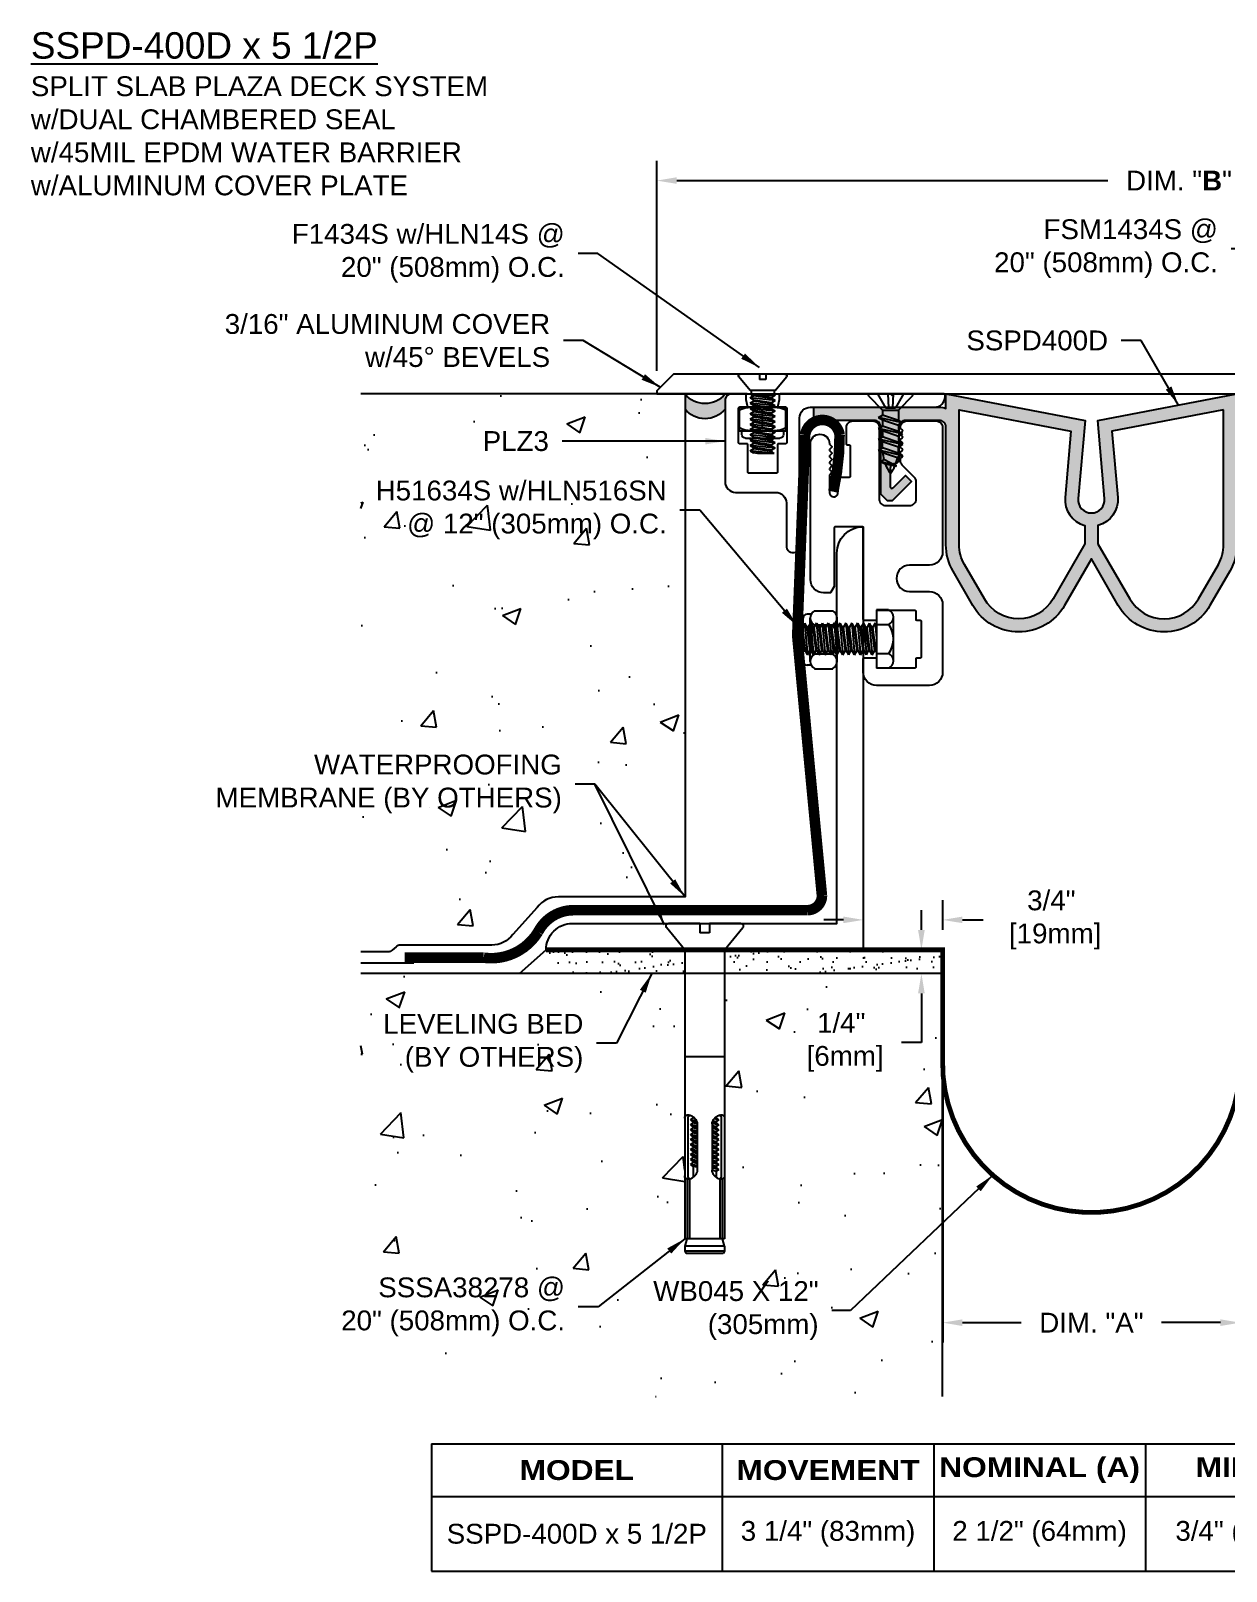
# Model space of a CAD drawing. Header units: inches. Extents: x -1.6 to 45.4, y 0 to 14.8.
# Drawn here: x -1.59 to 9.71, y 0 to 14.56 of the extents above; entities that cross this region are included whole.
import ezdxf

# ---------------------------------------------------------------- set-up
doc = ezdxf.new("R2010")
doc.units = ezdxf.units.IN
doc.header["$MEASUREMENT"] = 0
for name, color, linetype in [('Anchors', 4, 'Continuous'), ('Conditions', 1, 'Continuous'), ('Dimensions', 3, 'Continuous'), ('FBFlanges', 5, 'Continuous'), ('Fillers', 2, 'Continuous'), ('Metals', 7, 'Continuous'), ('TABLE', 1, 'Continuous'), ('Text', 2, 'Continuous')]:
    doc.layers.add(name, color=color, linetype=linetype)
doc.styles.add('ARIAL', font='arial.ttf')
doc.styles.add('Arial Bold', font='')
doc.styles.get('Arial Bold').set_extended_font_data('Arial Black')
doc.dimstyles.new('Arial', dxfattribs={"dimtxt": 0.1875, "dimasz": 0.1875, "dimexe": 0.1875, "dimexo": 0.1875, "dimgap": 0.1875, "dimtad": 0, "dimtih": 1, "dimtoh": 1, "dimdec": 4, "dimzin": 0, "dimdsep": 46, "dimlunit": 4, "dimtxsty": 'ARIAL', "dimcen": 0.1875, "dimadec": 0, "dimazin": 0, "dimtfac": 1, "dimtdec": 4, "dimtofl": 0, "dimtmove": 0, "dimatfit": 3, "dimfxl": 0, "dimfrac": 2, "dimtolj": 1, "dimtzin": 0, "dimarcsym": 0})
pattern_1 = [(37.5, (-3.29211, 1.60951), (-0.0062993, 0.1926824), [0, -0.152, 0, -0.17, 0, -0.1625]), (7.5, (-3.29211, 1.6095), (0.1769777, 0.2822146), [0, -0.082, 0, -0.137, 0, -0.0525]), (327.5, (-3.41511, 1.6095), (0.3114142, 0.000566), [0, -0.05, 0, -0.18, 0, -0.235]), (317.5, (-3.41511, 1.6095), (0.3006127, 0.0877676), [0, -0.025, 0, -0.118, 0, -0.135])]

# ---------------------------------------------------------------- blocks, each defined once
blk = doc.blocks.new('SSPD400D')
h = blk.add_hatch(color=256)
h.paths.add_polyline_path([(0.125, 0.136), (0.06, 0.875), (1.375, 1.125), (1.375, 0.989, -0.085164), (1.437, 1), (2.625, 1), (2.625, 0.875), (2.054, 0.875, 0.414214), (1.991, 0.813), (1.991, 0.177), (1.929, 0.115), (1.884, 0.115), (1.701, 0.298), (1.758, 0.354), (1.875, 0.237, 0.668179), (1.901, 0.248), (1.901, 0.426, 0.421261), (1.861, 0.465, -0.421261), (1.821, 0.504), (1.821, 0.813, 0.414214), (1.759, 0.875), (1.437, 0.875, 0.414214), (1.375, 0.813), (1.375, -0.3, -0.131652), (1.308, -0.55), (1.121, -0.875, -0.577538), (0.254, -0.875), (0, -0.434), (-0.254, -0.875, -0.577538), (-1.121, -0.875), (-1.308, -0.55, -0.131652), (-1.375, -0.3), (-1.375, 0.813, 0.414214), (-1.438, 0.875), (-1.759, 0.875, 0.414214), (-1.821, 0.813), (-1.821, 0.504, -0.421261), (-1.861, 0.465, 0.421261), (-1.901, 0.426), (-1.901, 0.248, 0.668179), (-1.875, 0.237), (-1.758, 0.354), (-1.701, 0.298), (-1.884, 0.115), (-1.929, 0.115), (-1.991, 0.177), (-1.991, 0.813, 0.414214), (-2.054, 0.875), (-2.625, 0.875), (-2.625, 1), (-1.438, 1, -0.085164), (-1.375, 0.989), (-1.375, 1.125), (-0.06, 0.875), (-0.125, 0.136, 0.439955), (0, 0, 0.439955)])
h.paths.add_polyline_path([(-0.249, 0.147, 0.366501), (-0.063, -0.117), (-0.063, -0.292), (-0.363, -0.813, -0.57735), (-1.012, -0.813), (-1.2, -0.488, -0.131653), (-1.25, -0.3), (-1.25, 0.974), (-0.194, 0.773)], flags=16)
h.paths.add_polyline_path([(0.194, 0.773), (1.25, 0.974), (1.25, -0.3, -0.131653), (1.2, -0.488), (1.012, -0.813, -0.57735), (0.363, -0.813), (0.062, -0.292), (0.062, -0.117, 0.366501), (0.249, 0.147)], flags=16)
for points in [[(1.437, 1), (2.625, 1), (2.625, 0.875), (2.054, 0.875, 0.414214), (1.991, 0.813), (1.991, 0.177), (1.929, 0.115), (1.884, 0.115), (1.701, 0.298), (1.758, 0.354), (1.875, 0.237, 0.668179), (1.901, 0.248), (1.901, 0.426, 0.421261), (1.861, 0.465, -0.421261), (1.821, 0.504), (1.821, 0.813, 0.414214), (1.759, 0.875), (1.437, 0.875, 0.414214), (1.375, 0.813), (1.375, -0.3, -0.131652), (1.308, -0.55), (1.121, -0.875, -0.577538), (0.254, -0.875), (0, -0.434), (-0.254, -0.875, -0.577538), (-1.121, -0.875), (-1.308, -0.55, -0.131652), (-1.375, -0.3), (-1.375, 0.813, 0.414214), (-1.438, 0.875), (-1.759, 0.875, 0.414214), (-1.821, 0.813), (-1.821, 0.504, -0.421261), (-1.861, 0.465, 0.421261), (-1.901, 0.426), (-1.901, 0.248, 0.668179), (-1.875, 0.237), (-1.758, 0.354), (-1.701, 0.298), (-1.884, 0.115), (-1.929, 0.115), (-1.991, 0.177), (-1.991, 0.813, 0.414214), (-2.054, 0.875), (-2.625, 0.875), (-2.625, 1), (-1.438, 1, -0.085164), (-1.375, 0.989), (-1.375, 1.125), (-0.06, 0.875), (-0.125, 0.136, 0.439955), (0, 0, 0.439955), (0.125, 0.136), (0.06, 0.875), (1.375, 1.125), (1.375, 0.989, -0.085164)], [(-1.012, -0.813), (-1.2, -0.488, -0.131653), (-1.25, -0.3), (-1.25, 0.974), (-0.194, 0.773), (-0.249, 0.147, 0.366501), (-0.063, -0.117), (-0.063, -0.292), (-0.363, -0.813, -0.57735)], [(1.25, 0.974), (0.194, 0.773), (0.249, 0.147, -0.366501), (0.062, -0.117), (0.062, -0.292), (0.363, -0.813, 0.57735), (1.012, -0.813), (1.2, -0.488, 0.131653), (1.25, -0.3)]]:
    blk.add_lwpolyline(points, format="xyb", close=True)
blk = doc.blocks.new('PLZ1')
blk.add_lwpolyline([(0.265, 0, -0.414214), (0.275, -0.01), (0.275, -0.56, 0.131652), (0.276, -0.565), (0.308, -0.62, 0.267949), (0.317, -0.625), (0.375, -0.625, 0.414214), (0.5, -0.5), (0.5, 0.785, 1), (0.32, 0.785, -0.198912), (0.317, 0.778), (0.301, 0.762, 0.414214), (0.301, 0.748), (0.317, 0.732, -0.198912), (0.32, 0.725, -0.198912), (0.317, 0.718), (0.301, 0.702, 0.414214), (0.301, 0.688), (0.317, 0.672, -0.198912), (0.32, 0.665, -0.198912), (0.317, 0.658), (0.301, 0.642, 0.414214), (0.301, 0.628), (0.317, 0.612, -0.198912), (0.32, 0.605, -0.198912), (0.317, 0.598), (0.301, 0.582, 0.414214), (0.301, 0.568), (0.317, 0.552, -0.198912), (0.32, 0.545, -0.198912), (0.317, 0.538), (0.301, 0.522, 0.414214), (0.301, 0.508), (0.317, 0.492, -0.198912), (0.32, 0.485), (0.32, 0.322, -0.93609), (0.24, 0.317), (0.221, 0.461, 0.376062), (0.211, 0.47), (0.13, 0.47, -0.414214), (0.12, 0.48), (0.12, 0.76, -0.414214), (0.13, 0.77), (0.15, 0.77, 0.414214), (0.16, 0.78), (0.16, 0.937, 0.414214), (0.097, 1), (-0.088, 1, 0.414214), (-0.15, 0.937), (-0.15, 0.262, -0.414214), (-0.213, 0.2), (-0.438, 0.2, -0.414214), (-0.5, 0.262), (-0.5, 0.424, -0.198912), (-0.482, 0.468), (-0.368, 0.582, 0.198912), (-0.35, 0.626), (-0.35, 0.637, 0.198912), (-0.353, 0.645), (-0.369, 0.66, -0.414214), (-0.369, 0.675), (-0.353, 0.69, 0.198912), (-0.35, 0.697, 0.198912), (-0.353, 0.705), (-0.369, 0.72, -0.414214), (-0.369, 0.735), (-0.353, 0.75, 0.198912), (-0.35, 0.757, 0.198912), (-0.353, 0.765), (-0.369, 0.78, -0.414214), (-0.369, 0.795), (-0.353, 0.81, 0.198912), (-0.35, 0.817, 0.198912), (-0.353, 0.825), (-0.369, 0.84, -0.414214), (-0.369, 0.855), (-0.353, 0.87, 0.198912), (-0.35, 0.877, 0.198912), (-0.353, 0.885), (-0.369, 0.9, -0.414214), (-0.369, 0.915), (-0.353, 0.93, 0.198912), (-0.35, 0.937, 0.414214), (-0.413, 1), (-0.688, 1, 0.414214), (-0.75, 0.937), (-0.75, -0.238, 0.414214), (-0.625, -0.363), (-0.438, -0.363, -1), (-0.438, -0.613), (-0.625, -0.613, 0.414214), (-0.75, -0.737), (-0.75, -1.375, 0.414214), (-0.625, -1.5), (-0.125, -1.5, 0.414214), (0, -1.375), (0, -1.248, 0.414214), (-0.01, -1.238), (-0.115, -1.238, 0.414214), (-0.125, -1.248), (-0.125, -1.323, -0.414214), (-0.135, -1.333), (-0.49, -1.333, -0.414214), (-0.5, -1.323), (-0.5, -1.248, 0.414214), (-0.51, -1.238), (-0.54, -1.238, -0.414214), (-0.55, -1.228), (-0.55, -0.898, -0.414214), (-0.54, -0.888), (-0.51, -0.888, 0.414214), (-0.5, -0.878), (-0.5, -0.803, -0.414214), (-0.49, -0.793), (-0.135, -0.793, -0.414214), (-0.125, -0.803), (-0.125, -0.878, 0.414214), (-0.115, -0.888), (-0.01, -0.888, 0.414214), (0, -0.878), (0, -0.01, -0.414214), (0.01, 0)], format="xyb", close=True)
blk = doc.blocks.new('SSSA38278')
for p, q in [((-0.341, 0), (-0.045, 0)), ((-0.045, 0), (-0.045, -0.09)), ((0.045, 0), (0.341, 0)), ((0.045, 0), (0.045, -0.09)), ((-0.191, -0.246), (-0.36, -0.039)), ((-0.045, -0.09), (0.045, -0.09)), ((0.191, -0.246), (0.36, -0.039)), ((-0.187, -0.256), (-0.187, -2.982)), ((0.188, -0.256), (0.188, -2.982)), ((-0.187, -1.262), (0.188, -1.262)), ((-0.157, -1.843), (-0.157, -2.387)), ((-0.135, -1.857), (-0.108, -1.84)), ((-0.135, -1.857), (-0.089, -1.849)), ((-0.135, -1.857), (-0.108, -1.873)), ((-0.135, -1.904), (-0.108, -1.887)), ((-0.135, -1.904), (-0.071, -1.893)), ((-0.108, -1.83), (-0.108, -1.84)), ((-0.108, -1.84), (-0.098, -1.838)), ((-0.078, -1.867), (-0.108, -1.873)), ((-0.108, -1.873), (-0.108, -1.887)), ((-0.108, -1.887), (-0.073, -1.88)), ((0.071, -1.895), (0.108, -1.887)), ((0.108, -1.873), (0.072, -1.881)), ((0.078, -1.867), (0.135, -1.857)), ((0.093, -1.844), (0.108, -1.84)), ((0.108, -1.83), (0.108, -1.84)), ((0.135, -1.857), (0.108, -1.84)), ((0.135, -1.857), (0.108, -1.873)), ((0.108, -1.873), (0.108, -1.887)), ((0.135, -1.904), (0.108, -1.887)), ((0.158, -1.843), (0.158, -2.387)), ((-0.135, -1.904), (-0.108, -1.92)), ((-0.135, -1.951), (-0.108, -1.934)), ((-0.135, -1.951), (-0.07, -1.94)), ((-0.135, -1.951), (-0.108, -1.967)), ((-0.135, -1.998), (-0.108, -1.981)), ((-0.135, -1.998), (-0.07, -1.986)), ((-0.135, -1.998), (-0.108, -2.014)), ((-0.135, -2.044), (-0.108, -2.028)), ((-0.135, -2.044), (-0.07, -2.033)), ((-0.07, -1.912), (-0.108, -1.92)), ((-0.108, -1.92), (-0.108, -1.934)), ((-0.108, -1.934), (-0.07, -1.926)), ((-0.07, -1.959), (-0.108, -1.967)), ((-0.108, -1.967), (-0.108, -1.981)), ((-0.108, -1.981), (-0.07, -1.973)), ((-0.07, -2.006), (-0.108, -2.014)), ((-0.108, -2.014), (-0.108, -2.028)), ((-0.108, -2.028), (-0.07, -2.02)), ((-0.07, -1.896), (-0.07, -2.334)), ((0.071, -1.896), (0.071, -2.334)), ((0.071, -1.915), (0.135, -1.904)), ((0.071, -1.915), (0.135, -1.904)), ((0.108, -1.92), (0.071, -1.928)), ((0.071, -1.942), (0.108, -1.934)), ((0.071, -1.962), (0.135, -1.951)), ((0.108, -1.967), (0.071, -1.975)), ((0.071, -1.989), (0.108, -1.981)), ((0.071, -2.009), (0.135, -1.998)), ((0.108, -2.014), (0.071, -2.022)), ((0.071, -2.036), (0.108, -2.028)), ((0.135, -1.904), (0.108, -1.92)), ((0.108, -1.92), (0.108, -1.934)), ((0.135, -1.951), (0.108, -1.934)), ((0.135, -1.951), (0.108, -1.967)), ((0.108, -1.967), (0.108, -1.981)), ((0.135, -1.998), (0.108, -1.981)), ((0.135, -1.998), (0.108, -2.014)), ((0.108, -2.014), (0.108, -2.028)), ((0.135, -2.044), (0.108, -2.028)), ((-0.135, -2.044), (-0.108, -2.061)), ((-0.135, -2.091), (-0.108, -2.075)), ((-0.135, -2.091), (-0.07, -2.08)), ((-0.135, -2.091), (-0.108, -2.108)), ((-0.135, -2.138), (-0.108, -2.122)), ((-0.135, -2.138), (-0.07, -2.127)), ((-0.135, -2.138), (-0.108, -2.155)), ((-0.135, -2.185), (-0.108, -2.169)), ((-0.135, -2.185), (-0.07, -2.174)), ((-0.07, -2.053), (-0.108, -2.061)), ((-0.108, -2.061), (-0.108, -2.075)), ((-0.108, -2.075), (-0.07, -2.067)), ((-0.07, -2.1), (-0.108, -2.108)), ((-0.108, -2.108), (-0.108, -2.122)), ((-0.108, -2.122), (-0.07, -2.114)), ((-0.07, -2.147), (-0.108, -2.155)), ((-0.108, -2.155), (-0.108, -2.169)), ((-0.108, -2.169), (-0.07, -2.16)), ((0.071, -2.056), (0.135, -2.044)), ((0.108, -2.061), (0.071, -2.069)), ((0.071, -2.083), (0.108, -2.075)), ((0.071, -2.103), (0.135, -2.091)), ((0.108, -2.108), (0.071, -2.116)), ((0.071, -2.13), (0.108, -2.122)), ((0.071, -2.149), (0.135, -2.138)), ((0.108, -2.155), (0.071, -2.163)), ((0.071, -2.177), (0.108, -2.169)), ((0.135, -2.044), (0.108, -2.061)), ((0.108, -2.061), (0.108, -2.075)), ((0.135, -2.091), (0.108, -2.075)), ((0.135, -2.091), (0.108, -2.108)), ((0.108, -2.108), (0.108, -2.122)), ((0.135, -2.138), (0.108, -2.122)), ((0.135, -2.138), (0.108, -2.155)), ((0.108, -2.155), (0.108, -2.169)), ((0.135, -2.185), (0.108, -2.169)), ((-0.135, -2.185), (-0.108, -2.202)), ((-0.135, -2.232), (-0.108, -2.215)), ((-0.135, -2.232), (-0.07, -2.221)), ((-0.135, -2.232), (-0.108, -2.248)), ((-0.135, -2.279), (-0.108, -2.262)), ((-0.135, -2.279), (-0.07, -2.268)), ((-0.135, -2.279), (-0.108, -2.295)), ((-0.135, -2.326), (-0.108, -2.309)), ((-0.135, -2.326), (-0.07, -2.315)), ((-0.135, -2.326), (-0.108, -2.342)), ((-0.07, -2.193), (-0.108, -2.202)), ((-0.108, -2.202), (-0.108, -2.215)), ((-0.108, -2.215), (-0.07, -2.207)), ((-0.07, -2.24), (-0.108, -2.248)), ((-0.108, -2.248), (-0.108, -2.262)), ((-0.108, -2.262), (-0.07, -2.254)), ((-0.07, -2.287), (-0.108, -2.295)), ((-0.108, -2.295), (-0.108, -2.309)), ((-0.108, -2.309), (-0.07, -2.301)), ((0.071, -2.196), (0.135, -2.185)), ((0.108, -2.202), (0.071, -2.21)), ((0.071, -2.224), (0.108, -2.215)), ((0.071, -2.243), (0.135, -2.232)), ((0.108, -2.248), (0.071, -2.257)), ((0.071, -2.27), (0.108, -2.262)), ((0.071, -2.29), (0.135, -2.279)), ((0.108, -2.295), (0.071, -2.303)), ((0.135, -2.185), (0.108, -2.202)), ((0.108, -2.202), (0.108, -2.215)), ((0.135, -2.232), (0.108, -2.215)), ((0.135, -2.232), (0.108, -2.248)), ((0.108, -2.248), (0.108, -2.262)), ((0.135, -2.279), (0.108, -2.262)), ((0.135, -2.279), (0.108, -2.295)), ((0.108, -2.295), (0.108, -2.401)), ((-0.166, -2.42), (-0.166, -2.982)), ((-0.143, -2.42), (-0.143, -2.982)), ((-0.07, -2.334), (-0.108, -2.342)), ((-0.108, -2.342), (-0.108, -2.401)), ((0.143, -2.42), (0.143, -2.982)), ((0.166, -2.42), (0.166, -2.982)), ((-0.187, -3.053), (-0.168, -2.982)), ((-0.187, -2.982), (0.188, -2.982)), ((-0.187, -3.053), (0.188, -3.053)), ((-0.187, -3.053), (-0.187, -3.099)), ((0.168, -2.982), (0.188, -3.053)), ((0.188, -3.053), (0.188, -3.099)), ((-0.187, -3.099), (0.188, -3.099)), ((-0.187, -3.099), (-0.174, -3.123)), ((-0.174, -3.123), (0.174, -3.123)), ((0.188, -3.099), (0.174, -3.123))]:
    blk.add_line(p, q)
for centre, radius, start, end in [((-0.341, -0.024), 0.0239, 90, 219.032), ((0.341, -0.024), 0.0239, 320.968, 90), ((-0.202, -0.256), 0.015, 0, 39.1666), ((0.203, -0.256), 0.015, 140.8334, 180), ((-0.159, -1.839), 0.0276, 135, 168.9394), ((-0.135, -1.843), 0.0524, 168.9394, 180), ((-0.159, -1.839), 0.0276, 101.0606, 135), ((-0.155, -1.863), 0.0524, 76.6123, 101.0606), ((-0.129, -1.839), 0.0276, 135, 168.9394), ((-0.105, -1.843), 0.0524, 168.9394, 180), ((-0.129, -1.839), 0.0276, 110.9085, 135), ((-0.161, -1.888), 0.0783, 59.3028, 76.6123), ((-0.179, -1.919), 0.114, 45, 59.3028), ((-0.179, -1.919), 0.114, 30.6972, 45), ((-0.148, -1.901), 0.0783, 13.3877, 30.6972), ((-0.123, -1.895), 0.0524, 358.2993, 13.3877), ((0.123, -1.895), 0.0524, 166.6123, 181.7007), ((0.148, -1.901), 0.0783, 149.3028, 166.6123), ((0.179, -1.919), 0.114, 135, 149.3028), ((0.179, -1.919), 0.114, 120.6972, 135), ((0.161, -1.888), 0.0783, 103.3877, 120.6972), ((0.129, -1.839), 0.0276, 45, 69.0915), ((0.155, -1.863), 0.0524, 78.9394, 103.3877), ((0.129, -1.839), 0.0276, 11.0606, 45), ((0.105, -1.843), 0.0524, 360, 11.0606), ((0.159, -1.839), 0.0276, 45, 78.9394), ((0.159, -1.839), 0.0276, 11.0606, 45), ((0.135, -1.843), 0.0524, 0, 11.0606), ((-0.135, -2.387), 0.0524, 180, 191.0606), ((-0.159, -2.392), 0.0276, 191.0606, 225), ((-0.159, -2.392), 0.0276, 225, 258.9394), ((-0.155, -2.367), 0.0524, 258.9394, 283.3877), ((-0.105, -2.387), 0.0524, 180, 191.0606), ((-0.129, -2.392), 0.0276, 191.0606, 225), ((-0.129, -2.392), 0.0276, 225, 249.0915), ((-0.161, -2.342), 0.0783, 283.3877, 300.6972), ((-0.179, -2.311), 0.114, 300.6972, 315), ((-0.179, -2.311), 0.114, 315, 329.3028), ((-0.148, -2.329), 0.0783, 329.3028, 346.6123), ((-0.123, -2.335), 0.0524, 346.6123, 1.7007), ((0.123, -2.335), 0.0524, 178.2993, 193.3877), ((0.148, -2.329), 0.0783, 193.3877, 210.6972), ((0.179, -2.311), 0.114, 210.6972, 225), ((0.179, -2.311), 0.114, 225, 239.3028), ((0.161, -2.342), 0.0783, 239.3028, 256.6123), ((0.129, -2.392), 0.0276, 290.9085, 315), ((0.155, -2.367), 0.0524, 256.6123, 281.0606), ((0.129, -2.392), 0.0276, 315, 348.9394), ((0.105, -2.387), 0.0524, 348.9394, 0), ((0.159, -2.392), 0.0276, 281.0606, 315), ((0.159, -2.392), 0.0276, 315, 348.9394), ((0.135, -2.387), 0.0524, 348.9394, 360)]:
    blk.add_arc(centre, radius, start, end)
blk = doc.blocks.new('*D8')
at = {"layer": 'Defpoints', "color": 0}
for p in [(7.03, 5.027), (9.842, 5.027), (9.842, 2.35)]:
    blk.add_point(p, dxfattribs=at)
at = {"layer": 'Dimensions', "color": 0, "lineweight": -2}
for p, q in [((7.03, 4.84), (7.03, 2.162)), ((9.842, 4.84), (9.842, 2.162)), ((7.217, 2.35), (7.771, 2.35)), ((9.655, 2.35), (9.1, 2.35))]:
    blk.add_line(p, q, dxfattribs=at)
at = {"layer": 'Dimensions', "color": 0}
for points in [[(7.217, 2.381), (7.217, 2.318), (7.03, 2.35)], [(9.655, 2.381), (9.655, 2.318), (9.842, 2.35)]]:
    blk.add_solid(points, dxfattribs=at)
at = {"layer": 'Dimensions', "color": 0, "insert": (8.436, 2.35), "char_height": 0.1875, "attachment_point": 5, "style": 'ARIAL'}
blk.add_mtext('\\A1;DIM. "A"', dxfattribs=at)
blk = doc.blocks.new('*D11')
at = {"layer": 'Defpoints', "color": 0}
for p in [(6.829, 5.875), (7.03, 5.875), (7.03, 5.65)]:
    blk.add_point(p, dxfattribs=at)
at = {"layer": 'Dimensions', "color": 0, "lineweight": -2}
for p, q in [((6.829, 6.063), (6.829, 6.25)), ((6.842, 5.875), (6.641, 5.875)), ((6.842, 5.65), (6.641, 5.65)), ((6.829, 5.463), (6.829, 5)), ((6.829, 5), (6.641, 5))]:
    blk.add_line(p, q, dxfattribs=at)
at = {"layer": 'Dimensions', "color": 0}
for points in [[(6.797, 6.063), (6.86, 6.063), (6.829, 5.875)], [(6.797, 5.463), (6.86, 5.463), (6.829, 5.65)]]:
    blk.add_solid(points, dxfattribs=at)
at = {"layer": 'Dimensions', "color": 0, "insert": (6.071, 5), "char_height": 0.1875, "attachment_point": 5, "style": 'ARIAL'}
blk.add_mtext('\\A1;1/4"\\P [6mm]', dxfattribs=at)
blk = doc.blocks.new('*D9')
at = {"layer": 'Defpoints', "color": 0}
for p in [(6.28, 6.158), (6.28, 5.875), (7.03, 5.875)]:
    blk.add_point(p, dxfattribs=at)
at = {"layer": 'Dimensions', "color": 0, "lineweight": -2}
for p, q in [((6.28, 6.063), (6.28, 6.345)), ((7.03, 6.063), (7.03, 6.345)), ((6.092, 6.158), (5.905, 6.158)), ((7.217, 6.158), (7.413, 6.158))]:
    blk.add_line(p, q, dxfattribs=at)
at = {"layer": 'Dimensions', "color": 0}
for points in [[(6.092, 6.189), (6.092, 6.127), (6.28, 6.158)], [(7.217, 6.189), (7.217, 6.127), (7.03, 6.158)]]:
    blk.add_solid(points, dxfattribs=at)
at = {"layer": 'Dimensions', "color": 0, "insert": (8.057, 6.158), "char_height": 0.1875, "attachment_point": 5, "style": 'ARIAL'}
blk.add_mtext('\\A1;3/4"\\P [19mm]', dxfattribs=at)
blk = doc.blocks.new('CSA3X4X14')
blk.add_lwpolyline([(0.25, 3.75, 0.414214), (0, 4), (0, 0), (3, 0, 0.414214), (2.75, 0.25), (0.25, 0.25)], format="xyb", close=True)
blk = doc.blocks.new('FSM1434S')
for p, q in [((0.202, 0), (-0.202, 0)), ((-0.122, 0), (-0.046, -0.132)), ((-0.024, 0), (-0.019, -0.132)), ((0.024, 0), (0.019, -0.132)), ((0.122, 0), (0.046, -0.132)), ((-0.209, -0.016), (-0.075, -0.154)), ((-0.046, -0.132), (0.046, -0.132)), ((0.209, -0.016), (0.075, -0.154)), ((-0.112, -0.221), (-0.075, -0.2)), ((0.113, -0.273), (-0.112, -0.221)), ((-0.112, -0.221), (-0.075, -0.243)), ((-0.075, -0.154), (0.075, -0.154)), ((-0.075, -0.154), (-0.075, -0.2)), ((0.075, -0.251), (-0.075, -0.2)), ((-0.075, -0.243), (-0.075, -0.246)), ((-0.075, -0.243), (-0.075, -0.303)), ((-0.075, -0.243), (0.075, -0.295)), ((0.075, -0.154), (0.075, -0.251)), ((0.113, -0.273), (0.075, -0.251)), ((0.113, -0.273), (0.075, -0.295)), ((-0.112, -0.325), (-0.075, -0.303)), ((0.113, -0.376), (-0.112, -0.325)), ((-0.112, -0.325), (-0.075, -0.346)), ((-0.112, -0.428), (-0.075, -0.406)), ((0.113, -0.479), (-0.112, -0.428)), ((-0.112, -0.428), (-0.075, -0.449)), ((0.075, -0.354), (-0.075, -0.303)), ((-0.075, -0.346), (0.075, -0.398)), ((-0.075, -0.346), (-0.075, -0.406)), ((0.075, -0.458), (-0.075, -0.406)), ((0.075, -0.295), (0.075, -0.298)), ((0.075, -0.295), (0.075, -0.354)), ((0.113, -0.376), (0.075, -0.354)), ((0.113, -0.376), (0.075, -0.398)), ((0.075, -0.398), (0.075, -0.458)), ((-0.112, -0.531), (-0.075, -0.509)), ((0.105, -0.581), (-0.112, -0.531)), ((-0.112, -0.531), (-0.075, -0.553)), ((-0.075, -0.509), (-0.075, -0.449)), ((-0.075, -0.449), (0.075, -0.501)), ((0.073, -0.56), (-0.075, -0.509)), ((-0.075, -0.553), (0.067, -0.602)), ((0.105, -0.581), (0.067, -0.602)), ((0.105, -0.581), (0.073, -0.56)), ((0.113, -0.479), (0.075, -0.458)), ((0.113, -0.479), (0.075, -0.501)), ((0.075, -0.524), (0.075, -0.501)), ((-0.089, -0.64), (-0.063, -0.619)), ((0.058, -0.681), (-0.089, -0.64)), ((-0.089, -0.64), (-0.051, -0.661)), ((0.058, -0.681), (-0.063, -0.619)), ((-0.051, -0.661), (0.058, -0.681))]:
    blk.add_line(p, q)
for centre, radius, start, end in [((-0.202, -0.01), 0.0096, 90, 224.3206), ((0.202, -0.01), 0.0096, 315.6794, 90), ((0.298, -0.526), 0.373, 184.1974, 194.4309), ((-0.298, -0.526), 0.373, 354.6624, 0.1882), ((0.298, -0.526), 0.373, 201.2487, 216.9667), ((-0.298, -0.526), 0.373, 323.0333, 335.8104), ((-0.298, -0.526), 0.373, 336.5004, 348.2654)]:
    blk.add_arc(centre, radius, start, end)
blk = doc.blocks.new('HLN516SN')
for p, q in [((-0.205, 0.32), (0.205, 0.32)), ((-0.274, 0.213), (-0.274, 0.04)), ((-0.242, 0.244), (-0.242, 0.283)), ((-0.205, 0.253), (0.205, 0.253)), ((-0.137, 0.04), (-0.137, 0.213)), ((0.137, 0.04), (0.137, 0.213)), ((0.242, 0.244), (0.242, 0.283)), ((0.274, 0.213), (0.274, 0.04)), ((-0.205, 0), (0.205, 0))]:
    blk.add_line(p, q)
for centre, radius, start, end in [((-0.205, 0.283), 0.037, 90, 180), ((0.205, 0.283), 0.037, 0, 90), ((-0.205, 0.175), 0.0783, 29.0208, 150.9792), ((0, 0.001), 0.253, 57.1911, 122.8089), ((0.205, 0.175), 0.0783, 29.0208, 150.9792), ((-0.205, 0.078), 0.0783, 209.0208, 330.9792), ((0, 0.253), 0.253, 237.1911, 302.8089), ((0.205, 0.078), 0.0783, 209.0208, 330.9792)]:
    blk.add_arc(centre, radius, start, end)
blk = doc.blocks.new('H51634S')
for p, q in [((-0.206, 0.158), (0.206, 0.158)), ((-0.275, 0.114), (-0.275, 0)), ((-0.275, 0), (0.275, 0)), ((-0.15, -0.013), (-0.127, 0)), ((-0.15, -0.013), (-0.008, 0)), ((-0.138, 0), (-0.138, 0.114)), ((0.124, 0), (0.113, -0.007)), ((0.137, 0), (0.137, 0.114)), ((0.275, 0.114), (0.275, 0)), ((-0.15, -0.013), (-0.113, -0.034)), ((-0.15, -0.069), (0.15, -0.041)), ((-0.15, -0.069), (-0.113, -0.047)), ((-0.15, -0.069), (-0.113, -0.09)), ((-0.15, -0.124), (0.15, -0.096)), ((-0.15, -0.124), (-0.113, -0.103)), ((-0.15, -0.124), (-0.113, -0.145)), ((0.113, -0.007), (-0.113, -0.034)), ((-0.113, -0.047), (0.113, -0.02)), ((-0.113, -0.047), (-0.113, -0.034)), ((0.113, -0.062), (-0.113, -0.09)), ((-0.113, -0.103), (0.113, -0.075)), ((-0.113, -0.103), (-0.113, -0.09)), ((0.113, -0.118), (-0.113, -0.145)), ((-0.113, -0.159), (0.113, -0.131)), ((-0.113, -0.159), (-0.113, -0.145)), ((0.113, -0.02), (0.113, -0.007)), ((0.15, -0.041), (0.113, -0.02)), ((0.15, -0.041), (0.113, -0.062)), ((0.113, -0.075), (0.113, -0.062)), ((0.15, -0.096), (0.113, -0.075)), ((0.15, -0.096), (0.113, -0.118)), ((0.113, -0.131), (0.113, -0.118)), ((0.15, -0.152), (0.113, -0.131)), ((-0.15, -0.18), (0.15, -0.152)), ((-0.15, -0.18), (-0.113, -0.159)), ((-0.15, -0.18), (-0.113, -0.201)), ((-0.15, -0.235), (0.15, -0.208)), ((-0.15, -0.235), (-0.113, -0.214)), ((-0.15, -0.235), (-0.113, -0.257)), ((-0.15, -0.291), (0.15, -0.263)), ((-0.15, -0.291), (-0.113, -0.27)), ((-0.15, -0.291), (-0.113, -0.312)), ((0.113, -0.173), (-0.113, -0.201)), ((-0.113, -0.214), (0.113, -0.186)), ((-0.113, -0.214), (-0.113, -0.201)), ((0.113, -0.229), (-0.113, -0.257)), ((-0.113, -0.27), (0.113, -0.242)), ((-0.113, -0.27), (-0.113, -0.257)), ((0.113, -0.284), (-0.113, -0.312)), ((0.15, -0.152), (0.113, -0.173)), ((0.113, -0.186), (0.113, -0.173)), ((0.15, -0.208), (0.113, -0.186)), ((0.15, -0.208), (0.113, -0.229)), ((0.113, -0.242), (0.113, -0.229)), ((0.15, -0.263), (0.113, -0.242)), ((0.15, -0.263), (0.113, -0.284)), ((0.113, -0.297), (0.113, -0.284)), ((-0.15, -0.346), (0.15, -0.319)), ((-0.15, -0.346), (-0.113, -0.325)), ((-0.15, -0.346), (-0.113, -0.368)), ((-0.15, -0.402), (0.15, -0.374)), ((-0.15, -0.402), (-0.113, -0.381)), ((-0.15, -0.402), (-0.113, -0.423)), ((-0.15, -0.458), (0.15, -0.43)), ((-0.15, -0.458), (-0.113, -0.436)), ((-0.113, -0.325), (0.113, -0.297)), ((-0.113, -0.325), (-0.113, -0.312)), ((0.113, -0.34), (-0.113, -0.368)), ((-0.113, -0.381), (0.113, -0.353)), ((-0.113, -0.381), (-0.113, -0.368)), ((0.113, -0.395), (-0.113, -0.423)), ((-0.113, -0.436), (0.113, -0.409)), ((-0.113, -0.436), (-0.113, -0.423)), ((0.15, -0.319), (0.113, -0.297)), ((0.15, -0.319), (0.113, -0.34)), ((0.113, -0.353), (0.113, -0.34)), ((0.15, -0.374), (0.113, -0.353)), ((0.15, -0.374), (0.113, -0.395)), ((0.113, -0.409), (0.113, -0.395)), ((0.15, -0.43), (0.113, -0.409)), ((0.15, -0.43), (0.113, -0.451)), ((-0.15, -0.458), (-0.113, -0.479)), ((-0.15, -0.513), (0.15, -0.485)), ((-0.15, -0.513), (-0.113, -0.492)), ((-0.15, -0.513), (-0.113, -0.534)), ((-0.15, -0.569), (0.15, -0.541)), ((-0.15, -0.569), (-0.113, -0.547)), ((-0.15, -0.569), (-0.113, -0.59)), ((0.113, -0.451), (-0.113, -0.479)), ((-0.113, -0.492), (0.113, -0.464)), ((-0.113, -0.492), (-0.113, -0.479)), ((0.113, -0.507), (-0.113, -0.534)), ((-0.113, -0.547), (0.113, -0.52)), ((-0.113, -0.547), (-0.113, -0.534)), ((0.113, -0.562), (-0.113, -0.59)), ((-0.113, -0.603), (0.113, -0.575)), ((0.113, -0.464), (0.113, -0.451)), ((0.15, -0.485), (0.113, -0.464)), ((0.15, -0.485), (0.113, -0.507)), ((0.113, -0.52), (0.113, -0.507)), ((0.15, -0.541), (0.113, -0.52)), ((0.15, -0.541), (0.113, -0.562)), ((0.113, -0.575), (0.113, -0.562)), ((0.15, -0.596), (0.113, -0.575)), ((-0.15, -0.624), (0.15, -0.596)), ((-0.15, -0.624), (-0.113, -0.603)), ((-0.15, -0.624), (-0.113, -0.645)), ((-0.15, -0.68), (0.15, -0.652)), ((-0.15, -0.68), (-0.113, -0.659)), ((-0.15, -0.68), (-0.113, -0.701)), ((-0.15, -0.735), (0.15, -0.708)), ((-0.15, -0.735), (-0.113, -0.714)), ((-0.113, -0.603), (-0.113, -0.59)), ((0.113, -0.618), (-0.113, -0.645)), ((-0.113, -0.659), (0.113, -0.631)), ((-0.113, -0.659), (-0.113, -0.645)), ((0.113, -0.673), (-0.113, -0.701)), ((-0.113, -0.714), (0.113, -0.686)), ((-0.113, -0.714), (-0.113, -0.701)), ((0.15, -0.596), (0.113, -0.618)), ((0.113, -0.631), (0.113, -0.618)), ((0.15, -0.652), (0.113, -0.631)), ((0.15, -0.652), (0.113, -0.673)), ((0.113, -0.686), (0.113, -0.673)), ((0.15, -0.708), (0.113, -0.686)), ((0.15, -0.708), (0.113, -0.729)), ((-0.15, -0.735), (-0.124, -0.75)), ((-0.124, -0.75), (0.06, -0.75)), ((0.113, -0.729), (-0.06, -0.75)), ((0.113, -0.729), (0.06, -0.75))]:
    blk.add_line(p, q)
for centre, radius, start, end in [((-0.206, 0.083), 0.0757, 24.7615, 155.2385), ((0, -0.078), 0.237, 54.5107, 125.4893), ((0.206, 0.083), 0.0757, 24.7615, 155.2385)]:
    blk.add_arc(centre, radius, start, end)
for p in [(-0.113, -0.047), (-0.113, -0.103), (-0.113, -0.159), (-0.113, -0.214), (-0.113, -0.27), (-0.113, -0.325), (-0.113, -0.381), (-0.113, -0.436), (-0.113, -0.492), (-0.113, -0.547), (-0.113, -0.603), (-0.113, -0.659), (-0.113, -0.714)]:
    blk.add_point(p)
blk = doc.blocks.new('*T10')
at = {"layer": 'TABLE', "color": 0, "linetype": 'ByBlock', "lineweight": -2}
for p, q in [((0, 0), (12.75, 0)), ((0, 0), (0, -1.205)), ((2.75, 0), (2.75, -1.205)), ((4.75, 0), (4.75, -1.205)), ((6.75, 0), (6.75, -1.205)), ((8.75, 0), (8.75, -1.205)), ((10.75, 0), (10.75, -1.205)), ((12.75, 0), (12.75, -1.205)), ((0, -0.5), (12.75, -0.5)), ((0, -1.205), (12.75, -1.205))]:
    blk.add_line(p, q, dxfattribs=at)
at = {"layer": 'TABLE', "color": 2, "char_height": 0.1875, "attachment_point": 5}
for s, insert, width, style in [('{\\fArial Black|b0|i0|c0|p34;NOMINAL (A)}', (5.75, -0.25), 1.88, 'ARIAL'), ('{\\fArial Black|b0|i0|c0|p34;MIN (A)}', (7.75, -0.25), 1.88, 'ARIAL'), ('{\\fArial Black|b0|i0|c0|p34;MAX (A)}', (9.75, -0.25), 1.88, 'ARIAL'), ('(B)', (11.75, -0.25), 1.88, 'Arial Bold'), ('{\\fArial Black|b0|i0|c0|p34;MODEL}', (1.375, -0.25), 2.63, 'ARIAL'), ('{\\fArial Black|b0|i0|c0|p34;MOVEMENT}', (3.75, -0.25), 1.88, 'ARIAL'), ('3 1/4" (83mm)', (3.75, -0.852), 1.88, 'ARIAL'), ('2 1/2" (64mm)', (5.75, -0.852), 1.88, 'ARIAL'), ('3/4" (19mm)', (7.75, -0.852), 1.88, 'ARIAL'), ('4" (102mm)', (9.75, -0.852), 1.88, 'ARIAL'), ('8 3/4" (222mm)', (11.75, -0.852), 1.88, 'ARIAL'), ('SSPD-400D x 5 1/2P', (1.375, -0.852), 2.63, 'ARIAL')]:
    blk.add_mtext(s, dxfattribs=dict(at, insert=insert, width=width, style=style))
blk = doc.blocks.new('Sealant')
blk.add_hatch(color=253).paths.add_polyline_path([(0, -0.143), (0, 0, -0.481905), (-0.378, 0), (-0.378, -0.143, 0.481905)])
for centre in [(-0.189, 0.151), (-0.189, 0.008)]:
    blk.add_arc(centre, 0.242, 218.5407, 321.4593)
blk = doc.blocks.new('PLZ3')
blk.add_lwpolyline([(1.575, 1.03, -0.414214), (1.585, 1.02), (1.585, 0.76, 0.414214), (1.595, 0.75), (1.855, 0.75, 0.414214), (1.865, 0.76), (1.865, 1.02, -0.414214), (1.875, 1.03), (1.942, 1.03, 0.414214), (1.952, 1.04), (1.952, 1.365, 0.414214), (1.942, 1.375), (1.878, 1.375, -0.482716), (1.868, 1.387), (1.881, 1.444, 0.057088), (1.881, 1.446), (1.881, 1.49, -0.414214), (1.891, 1.5), (2.018, 1.5, -0.414214), (2.08, 1.438), (2.08, 0.67, -0.414214), (1.98, 0.57), (1.6, 0.57, 0.414214), (1.5, 0.47), (1.5, 0.063, -0.414214), (1.438, 0, -0.414214), (1.375, 0.063), (1.375, 1.275, 0.414214), (1.275, 1.375), (0.1, 1.375, -0.414214), (0, 1.475), (0, 1.49, -0.414214), (0.01, 1.5), (0.485, 1.5), (0.5, 1.485), (0.515, 1.5), (1.559, 1.5, -0.414214), (1.569, 1.49), (1.569, 1.446, 0.057088), (1.569, 1.444), (1.582, 1.387, -0.482716), (1.572, 1.375), (1.507, 1.375, 0.414214), (1.497, 1.365), (1.497, 1.04, 0.414214), (1.507, 1.03)], format="xyb", close=True)
blk = doc.blocks.new('HLN14S')
for p, q in [((-0.22, 0.292), (0.219, 0.292)), ((-0.22, 0.07), (-0.22, 0.292)), ((0.219, 0.07), (0.219, 0.292)), ((0, 0.096), (0, 0.267)), ((0.219, 0.07), (-0.22, 0.07)), ((-0.198, 0.07), (-0.198, 0.035)), ((0.162, 0), (-0.162, 0)), ((0.198, 0.035), (0.198, 0.07))]:
    blk.add_line(p, q)
for centre, radius, start, end in [((-0.11, 0.042), 0.25, 63.9599, 116.0401), ((0.11, 0.042), 0.25, 63.9599, 116.0401), ((-0.11, 0.32), 0.25, 243.9599, 296.0401), ((-0.162, 0.035), 0.0351, 180, 270), ((0.11, 0.32), 0.25, 243.9599, 296.0401), ((0.162, 0.035), 0.0351, 270, 0)]:
    blk.add_arc(centre, radius, start, end)
blk = doc.blocks.new('F1434')
for p, q in [((-22.46, -12.04), (-22.567, -11.909)), ((-22.555, -11.884), (-22.372, -11.884)), ((-22.372, -11.884), (-22.372, -11.934)), ((-22.372, -11.934), (-22.31, -11.934)), ((-22.31, -11.884), (-22.31, -11.934)), ((-22.31, -11.884), (-22.127, -11.884)), ((-22.222, -12.04), (-22.115, -11.909)), ((-22.46, -12.04), (-22.222, -12.04)), ((-22.46, -12.084), (-22.449, -12.079)), ((-22.46, -12.084), (-22.409, -12.079)), ((-22.46, -12.084), (-22.426, -12.104)), ((-22.449, -12.04), (-22.449, -12.079)), ((-22.233, -12.079), (-22.449, -12.079)), ((-22.426, -12.104), (-22.256, -12.079)), ((-22.233, -12.079), (-22.256, -12.09)), ((-22.233, -12.04), (-22.233, -12.079)), ((-22.46, -12.134), (-22.222, -12.109)), ((-22.46, -12.134), (-22.426, -12.115)), ((-22.46, -12.134), (-22.426, -12.154)), ((-22.46, -12.184), (-22.222, -12.159)), ((-22.46, -12.184), (-22.426, -12.165)), ((-22.46, -12.184), (-22.426, -12.204)), ((-22.46, -12.234), (-22.222, -12.209)), ((-22.46, -12.234), (-22.426, -12.215)), ((-22.426, -12.115), (-22.256, -12.09)), ((-22.426, -12.104), (-22.426, -12.115)), ((-22.426, -12.154), (-22.256, -12.129)), ((-22.426, -12.165), (-22.256, -12.14)), ((-22.426, -12.154), (-22.426, -12.165)), ((-22.426, -12.204), (-22.256, -12.179)), ((-22.426, -12.215), (-22.256, -12.19)), ((-22.426, -12.204), (-22.426, -12.215)), ((-22.426, -12.254), (-22.256, -12.229)), ((-22.222, -12.109), (-22.256, -12.09)), ((-22.222, -12.109), (-22.256, -12.129)), ((-22.256, -12.129), (-22.256, -12.14)), ((-22.222, -12.159), (-22.256, -12.14)), ((-22.222, -12.159), (-22.256, -12.179)), ((-22.256, -12.179), (-22.256, -12.19)), ((-22.222, -12.209), (-22.256, -12.19)), ((-22.222, -12.209), (-22.256, -12.229)), ((-22.256, -12.229), (-22.256, -12.24)), ((-22.46, -12.234), (-22.426, -12.254)), ((-22.46, -12.284), (-22.222, -12.259)), ((-22.46, -12.284), (-22.426, -12.265)), ((-22.46, -12.284), (-22.426, -12.304)), ((-22.46, -12.334), (-22.222, -12.309)), ((-22.46, -12.334), (-22.426, -12.315)), ((-22.46, -12.334), (-22.426, -12.354)), ((-22.46, -12.384), (-22.222, -12.359)), ((-22.46, -12.384), (-22.426, -12.365)), ((-22.426, -12.265), (-22.256, -12.24)), ((-22.426, -12.254), (-22.426, -12.265)), ((-22.426, -12.304), (-22.256, -12.279)), ((-22.426, -12.315), (-22.256, -12.29)), ((-22.426, -12.304), (-22.426, -12.315)), ((-22.426, -12.354), (-22.256, -12.329)), ((-22.426, -12.365), (-22.256, -12.34)), ((-22.426, -12.354), (-22.426, -12.365)), ((-22.426, -12.404), (-22.256, -12.379)), ((-22.222, -12.259), (-22.256, -12.24)), ((-22.222, -12.259), (-22.256, -12.279)), ((-22.256, -12.279), (-22.256, -12.29)), ((-22.222, -12.309), (-22.256, -12.29)), ((-22.222, -12.309), (-22.256, -12.329)), ((-22.256, -12.329), (-22.256, -12.34)), ((-22.222, -12.359), (-22.256, -12.34)), ((-22.222, -12.359), (-22.256, -12.379)), ((-22.256, -12.379), (-22.256, -12.39)), ((-22.46, -12.384), (-22.426, -12.404)), ((-22.46, -12.434), (-22.222, -12.409)), ((-22.46, -12.434), (-22.426, -12.415)), ((-22.46, -12.434), (-22.426, -12.454)), ((-22.46, -12.484), (-22.222, -12.459)), ((-22.46, -12.484), (-22.426, -12.465)), ((-22.46, -12.484), (-22.426, -12.504)), ((-22.46, -12.534), (-22.222, -12.509)), ((-22.46, -12.534), (-22.426, -12.515)), ((-22.426, -12.415), (-22.256, -12.39)), ((-22.426, -12.404), (-22.426, -12.415)), ((-22.426, -12.454), (-22.256, -12.429)), ((-22.426, -12.465), (-22.256, -12.44)), ((-22.426, -12.454), (-22.426, -12.465)), ((-22.426, -12.504), (-22.256, -12.479)), ((-22.426, -12.515), (-22.256, -12.49)), ((-22.426, -12.504), (-22.426, -12.515)), ((-22.222, -12.409), (-22.256, -12.39)), ((-22.222, -12.409), (-22.256, -12.429)), ((-22.256, -12.429), (-22.256, -12.44)), ((-22.222, -12.459), (-22.256, -12.44)), ((-22.222, -12.459), (-22.256, -12.479)), ((-22.256, -12.479), (-22.256, -12.49)), ((-22.222, -12.509), (-22.256, -12.49)), ((-22.222, -12.509), (-22.256, -12.529)), ((-22.46, -12.534), (-22.426, -12.554)), ((-22.46, -12.584), (-22.222, -12.559)), ((-22.46, -12.584), (-22.426, -12.565)), ((-22.46, -12.584), (-22.426, -12.604)), ((-22.451, -12.634), (-22.222, -12.609)), ((-22.451, -12.634), (-22.426, -12.615)), ((-22.451, -12.634), (-22.292, -12.634)), ((-22.426, -12.554), (-22.256, -12.529)), ((-22.426, -12.565), (-22.256, -12.54)), ((-22.426, -12.554), (-22.426, -12.565)), ((-22.426, -12.604), (-22.256, -12.579)), ((-22.426, -12.615), (-22.256, -12.59)), ((-22.426, -12.604), (-22.426, -12.615)), ((-22.292, -12.634), (-22.256, -12.629)), ((-22.256, -12.529), (-22.256, -12.54)), ((-22.222, -12.559), (-22.256, -12.54)), ((-22.222, -12.559), (-22.256, -12.579)), ((-22.256, -12.579), (-22.256, -12.59)), ((-22.222, -12.609), (-22.256, -12.59)), ((-22.222, -12.609), (-22.256, -12.629))]:
    blk.add_line(p, q)
for centre, start, end in [((-22.555, -11.899), 90, 219.032), ((-22.127, -11.899), 320.968, 90)]:
    blk.add_arc(centre, 0.015, start, end)
blk = doc.blocks.new('*D28')
at = {"layer": 'Defpoints', "color": 0}
for p in [(14.2, 13.148), (4.327, 11.162), (14.2, 11.162)]:
    blk.add_point(p, dxfattribs=at)
at = {"layer": 'Dimensions', "color": 0, "lineweight": -2}
for p, q in [((4.327, 11.349), (4.327, 13.336)), ((14.2, 11.349), (14.2, 13.336)), ((4.515, 13.148), (8.592, 13.148)), ((14.012, 13.148), (9.935, 13.148))]:
    blk.add_line(p, q, dxfattribs=at)
at = {"layer": 'Dimensions', "color": 0}
for points in [[(4.515, 13.179), (4.515, 13.117), (4.327, 13.148)], [(14.012, 13.179), (14.012, 13.117), (14.2, 13.148)]]:
    blk.add_solid(points, dxfattribs=at)
at = {"layer": 'Dimensions', "color": 0, "insert": (9.264, 13.148), "char_height": 0.1875, "attachment_point": 5, "style": 'ARIAL'}
blk.add_mtext('\\A1;DIM. "{\\fArial|b1|i0|c0|p34;B}"', dxfattribs=at)

msp = doc.modelspace()

# ---------------------------------------------------------------- hatches: boundary and pattern name
at = {"layer": 'Conditions'}
h = msp.add_hatch(dxfattribs=at)
h.set_pattern_fill('AR-CONC', color=256, scale=0.25)
h.set_pattern_definition([(50, (8.8612, -3e-08), (1.79315, -0.15688), [0.1875, -2.0625]), (355, (8.8612, -3e-08), (-0.34688, 1.88048), [0.15, -1.65]), (100.451, (9.0106, -0.013), (1.44627, 1.7236), [0.15935, -1.75286]), (46.184, (8.8612, 0.5), (2.6681, -0.4138), [0.28125, -3.09375]), (96.636, (9.0835, 0.4655), (2.33665, 2.4353), [0.23903, -2.6293]), (351.184, (8.8612, 0.5), (2.33665, 2.4353), [0.225, -2.475]), (21, (9.1112, 0.375), (1.49227, -1.00655), [0.1875, -2.0625]), (326, (9.1112, 0.375), (0.6083, 1.81288), [0.15, -1.65]), (71.451, (9.2355, 0.2911), (2.10056, 0.80633), [0.15935, -1.75286]), (37.5, (8.8612, -3e-08), (0.0304, 0.832235), [0, -1.63, 0, -1.675, 0, -1.65625]), (7.5, (8.8612, -3e-08), (0.657674, 0.98603), [0, -0.955, 0, -1.5925, 0, -0.63125]), (327.5, (8.3037, -3e-08), (1.334556, -0.056387), [0, -0.625, 0, -1.95, 0, -2.5875]), (317.5, (8.0537, -3e-08), (1.45797, 0.25026), [0, -0.8125, 0, -1.295, 0, -1.8375])])
h.paths.add_polyline_path([(1.52958, 5.85553), (1.78453, 5.85553, 0.18626213), (1.82652, 5.87174), (1.86156, 5.90352, -0.18626214), (1.90355, 5.91972), (2.76615, 5.91972, 0.23633823), (2.96631, 6.01993), (3.19631, 6.27583, -0.23633823), (3.39647, 6.37604), (4.59408, 6.37604), (4.59408, 11.13028), (1.52958, 11.13028)])
h = msp.add_hatch(dxfattribs=at)
h.set_pattern_fill('AR-SAND', color=256, scale=0.1, style=0)
h.set_pattern_definition(pattern_1)
h.paths.add_polyline_path([(4.59208, 5.86951, 0.09676873), (4.59098, 5.87516), (3.27958, 5.87516), (3.27958, 5.65016), (4.59208, 5.65016)])
h = msp.add_hatch(dxfattribs=at)
h.set_pattern_fill('AR-SAND', color=256, scale=0.1, style=0)
h.set_pattern_definition(pattern_1)
h.paths.add_polyline_path([(7.02958, 5.87516), (4.96819, 5.87516, 0.09676873), (4.96708, 5.86951), (4.96708, 5.65016), (7.02958, 5.65016)])
h = msp.add_hatch(dxfattribs=at)
h.set_pattern_fill('AR-CONC', color=256, scale=0.25, style=0)
h.set_pattern_definition([(50, (-3.2921, 1.6095), (1.79315, -0.15688), [0.1875, -2.0625]), (355, (-3.2921, 1.6095), (-0.34688, 1.88048), [0.15, -1.65]), (100.451, (-3.1427, 1.5964), (1.44627, 1.7236), [0.15935, -1.75286]), (46.184, (-3.2921, 2.1095), (2.6681, -0.4138), [0.28125, -3.09375]), (96.636, (-3.0698, 2.075), (2.33666, 2.4353), [0.239, -2.6293]), (351.184, (-3.292, 2.1095), (2.33665, 2.4353), [0.225, -2.475]), (21, (-3.0421, 1.9845), (1.49227, -1.00655), [0.1875, -2.0625]), (326, (-3.0421, 1.9845), (0.6083, 1.81288), [0.15, -1.65]), (71.451, (-2.9178, 1.9006), (2.10056, 0.80633), [0.15935, -1.75286]), (37.5, (-3.2921, 1.6095), (0.0304, 0.832235), [0, -1.63, 0, -1.675, 0, -1.65625]), (7.5, (-3.2921, 1.6095), (0.657674, 0.98603), [0, -0.955, 0, -1.5925, 0, -0.63125]), (327.5, (-3.8496, 1.6095), (1.334556, -0.056387), [0, -0.625, 0, -1.95, 0, -2.5875]), (317.5, (-4.0996, 1.6095), (1.45797, 0.25026), [0, -0.8125, 0, -1.295, 0, -1.8375])])
h.paths.add_polyline_path([(7.02958, 5.65016), (4.96708, 5.65016), (4.96708, 3.14314), (4.94777, 3.14314), (4.96708, 3.07227), (4.96708, 3.02577), (4.95366, 3.00252), (4.60551, 3.00252), (4.59208, 3.02577), (4.59208, 3.07227), (4.6114, 3.14314), (4.59208, 3.14314), (4.59208, 5.65016), (3.02958, 5.65016), (1.52958, 5.65016), (1.52958, 1.65016), (7.02958, 1.65016)])
h.paths.add_polyline_path([(1.14514, 5.03736), (3.09828, 5.03736), (3.09828, 4.38196), (1.14514, 4.38196)], flags=9)

# ---------------------------------------------------------------- linework, layer by layer
msp.add_lwpolyline([(4.32747, 11.13028), (14.19997, 11.13028), (14.19997, 11.16153), (14.04372, 11.31778), (4.48372, 11.31778), (4.32747, 11.16153)], close=True)
for p, q in [((5.18244, 11.13028), (1.52958, 11.13028)), ((1.52958, 5.75045), (2.02983, 5.75045))]:
    msp.add_line(p, q, dxfattribs=at)
msp.add_lwpolyline([(4.59408, 11.13028), (4.59408, 6.37604), (3.39647, 6.37604, 0.23633823), (3.19631, 6.27583), (2.96631, 6.01993, -0.23633823), (2.76615, 5.91972), (1.90355, 5.91972, 0.18626214), (1.86156, 5.90352), (1.82652, 5.87174, -0.18626214), (1.78453, 5.85553), (1.52958, 5.85553)], format="xyb", dxfattribs=at)
msp.add_lwpolyline([(7.02958, 5.65016), (3.02958, 5.65016), (3.27958, 5.87516), (7.02958, 5.87516)], close=True, dxfattribs=at)
msp.add_lwpolyline([(7.02958, 1.65016), (7.02958, 5.65016), (1.52958, 5.65016)], dxfattribs=at)
at = {"layer": 'Fillers'}
for points, const_width in [([(1.94458, 5.80016), (2.69103, 5.80016, 0.29701637), (3.20442, 6.0433, -0.28388423), (3.543, 6.24978), (5.75441, 6.24978, 0.40580864), (5.88826, 6.38679), (5.88826, 6.38679), (5.65458, 8.8454), (5.72958, 10.74477, -0.85820247), (6.05529, 10.74477, -0.05493738), (5.99596, 10.20636, 0.1788182)], 0.1), ([(3.27958, 5.87516), (7.02958, 5.87516), (7.02958, 4.81645, 1.01354171), (9.84208, 4.81645), (9.84208, 5.87516), (13.59208, 5.87516)], 0.045)]:
    msp.add_lwpolyline(points, format="xyb", dxfattribs=dict(at, const_width=const_width))

# ---------------------------------------------------------------- block references
at = {"xscale": -1}
msp.add_blockref('PLZ3', (7.05247, 9.63028), dxfattribs=at)
msp.add_blockref('*T10', (2.19582, 1.2048))
at = {"layer": 'Anchors', "xscale": -1}
for name, p in [('F1434', (-17.01346, 23.20212)), ('HLN14S', (5.32747, 10.71328)), ('SSSA38278', (4.77958, 6.12516))]:
    msp.add_blockref(name, p, dxfattribs=at)
at = {"layer": 'Anchors'}
msp.add_blockref('FSM1434S', (6.5366, 11.13028), dxfattribs=at)
for name, p, rotation in [('H51634S', (6.40458, 8.81332), 270), ('HLN516SN', (6.03149, 8.807), 90)]:
    msp.add_blockref(name, p, dxfattribs=dict(at, rotation=rotation))
at = {"layer": 'Conditions', "xscale": -1}
msp.add_blockref('Sealant', (4.59408, 11.13028), dxfattribs=at)
at = {"layer": 'FBFlanges'}
msp.add_blockref('SSPD400D', (8.43583, 10.00528), dxfattribs=at)
at = {"layer": 'Metals', "xscale": -1}
for name, p in [('PLZ1', (6.27958, 9.87516)), ('CSA3X4X14', (6.27958, 5.87516))]:
    msp.add_blockref(name, p, dxfattribs=at)

# ---------------------------------------------------------------- texts
at = {"layer": 'Text', "style": 'ARIAL'}
for s, insert, char_height, width, attachment_point in [('{\\LSSPD-400D x 5 1/2P\\P\\H0.75x;\\lSPLIT SLAB PLAZA DECK SYSTEM\\Pw/DUAL CHAMBERED SEAL\\Pw/45MIL EPDM WATER BARRIER\\Pw/ALUMINUM COVER PLATE}', (-1.59066, 14.55067), 0.25, 5.5819059, 1), ('F1434S w/HLN14S @\\P20" (508mm) O.C.', (3.45713, 12.45949), 0.1875, 2.5915624, 6), ('FSM1434S @\\P20" (508mm) O.C.', (9.63199, 12.50367), 0.1875, 2.5915624, 6), ('3/16" ALUMINUM COVER\\Pw/45%%D BEVELS', (3.31872, 11.63462), 0.1875, 3.8104847, 6), ('SSPD400D', (8.59327, 11.63547), 0.1875, 2.2001284, 6), ('PLZ3', (3.30704, 10.68384), 0.1875, 0.9514127, 6), ('H51634S w/HLN516SN\\P@ 12" (305mm) O.C.', (4.4207, 10.0331), 0.1875, 3.1321294, 6), ('WATERPROOFING\\PMEMBRANE (BY OTHERS)', (3.42903, 7.44243), 0.1875, 3.3277459, 6), ('LEVELING BED\\P(BY OTHERS)', (3.63259, 4.99097), 0.1875, 3.9533146, 6), ('SSSA38278 @\\P20" (508mm) O.C.', (3.45945, 2.49904), 0.1875, 3.6647516, 6)]:
    msp.add_mtext(s, dxfattribs=dict(at, insert=insert, char_height=char_height, width=width, attachment_point=attachment_point))
at = {"layer": 'Text', "insert": (5.85673, 2.46401), "char_height": 0.1875, "attachment_point": 6, "style": 'ARIAL'}
msp.add_mtext('WB045 X 12"\\P(305mm)', dxfattribs=at)

# ---------------------------------------------------------------- dimensions: what is measured, and where the dimension line sits
at = {"layer": 'Dimensions'}
dim = msp.add_linear_dim(base=(14.19997, 13.14822), p1=(4.32747, 11.16153), p2=(14.19997, 11.16153), text='DIM. "{\\fArial|b1|i0|c0|p34;B}"', dimstyle='Arial', override={"dimpost": '\\X'}, dxfattribs=at)
dim.commit()
dim.dimension.update_dxf_attribs({"geometry": '*D28', "text_midpoint": (9.26372, 13.14822)})
dim = msp.add_linear_dim(base=(6.27958, 6.15777), p1=(7.02958, 5.87516), p2=(6.27958, 5.87516), dimstyle='Arial', override={"dimpost": '\\X'}, dxfattribs=at)
dim.commit()
dim.dimension.update_dxf_attribs({"geometry": '*D9', "text_midpoint": (8.05661, 6.15777), "dimtype": 160})
dim = msp.add_linear_dim(base=(6.82869, 5.87516), p1=(7.02958, 5.65016), p2=(7.02958, 5.87516), angle=90, dimstyle='Arial', override={"dimpost": '\\X'}, dxfattribs=at)
dim.commit()
dim.dimension.update_dxf_attribs({"geometry": '*D11', "text_midpoint": (6.07088, 4.99963), "dimtype": 160})
dim = msp.add_linear_dim(base=(9.84208, 2.34958), p1=(7.02958, 5.02746), p2=(9.84208, 5.02746), text='DIM. "A"', dimstyle='Arial', override={"dimpost": '\\X'}, dxfattribs=at)
dim.commit()
dim.dimension.update_dxf_attribs({"geometry": '*D8', "text_midpoint": (8.43583, 2.34958), "dimtype": 160})

# ---------------------------------------------------------------- leaders
at = {"layer": 'Text'}
for points in [[(5.29647, 11.38028), (3.76963, 12.45949), (3.58213, 12.45949)], [(4.35995, 11.19401), (3.63122, 11.63462), (3.44372, 11.63462)], [(4.97247, 10.68403), (3.43204, 10.68384)], [(4.40092, 6.11205), (3.74153, 7.44243)]]:
    msp.add_leader(points, dimstyle='Arial', override={"dimgap": 0.125, "dimtad": 0}, dxfattribs=at)
at = {"layer": 'Text', "annotation_type": 0, "has_hookline": 1, "hookline_direction": 1}
for points, text_width in [([(10.4672, 11.13028), (9.94449, 12.50367), (9.75699, 12.50367)], 2.08578), ([(9.2598, 11.02413), (8.90577, 11.63547), (8.71827, 11.63547)], 1.31378), ([(5.65458, 8.93776), (4.7332, 10.0331), (4.5457, 10.0331)], 2.70941), ([(4.59408, 6.37604), (3.74153, 7.44243), (3.55403, 7.44243)], 3.24557), ([(4.27958, 5.65016), (3.94509, 4.99097), (3.75759, 4.99097)], 1.8594), ([(4.59208, 3.14314), (3.77195, 2.49904), (3.58445, 2.49904)], 2.08578)]:
    msp.add_leader(points, dimstyle='Arial', override={"dimgap": 0.125, "dimtad": 0}, dxfattribs=dict(at, text_width=text_width))
at = {"layer": 'Text'}
msp.add_leader([(7.50394, 3.74422), (6.15898, 2.46401), (5.98173, 2.46401)], dimstyle='Arial', dxfattribs=at)

doc.saveas('drawing.dxf')
